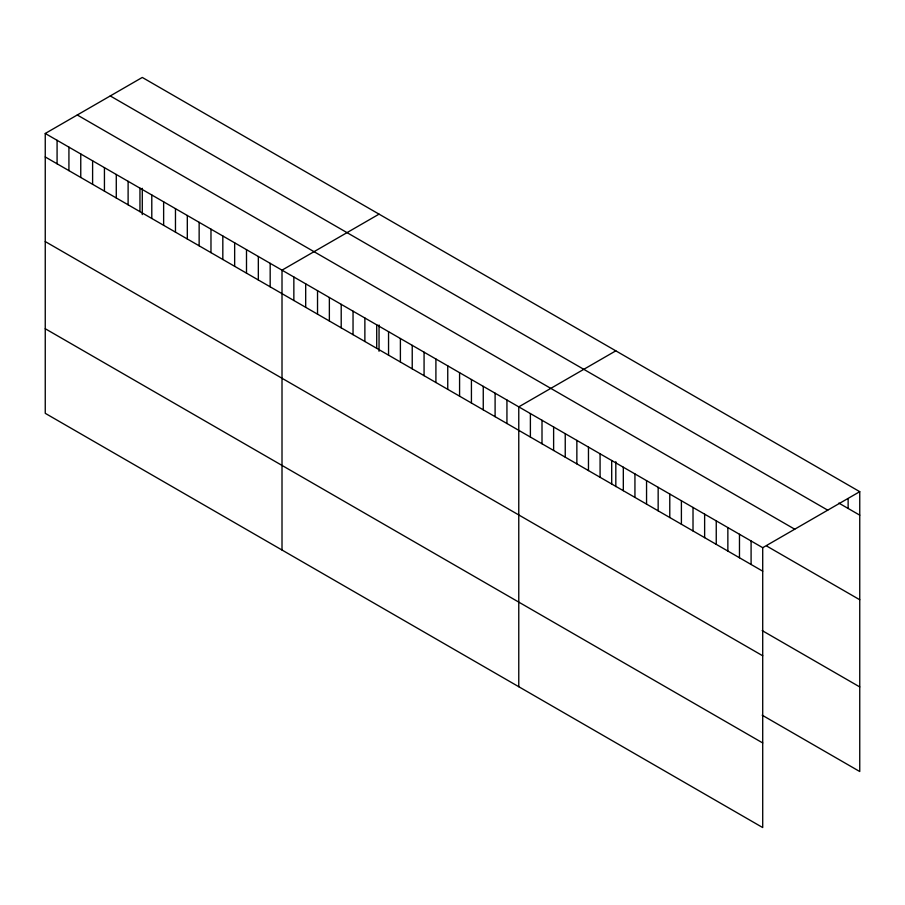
<?xml version="1.0" encoding="UTF-8"?>
<svg xmlns="http://www.w3.org/2000/svg" width="905" height="905" viewBox="0 0 905 905"><rect width="100%" height="100%" fill="white"/><g stroke="black" fill="none" stroke-linecap="round" stroke-linejoin="round"><path stroke-width="1.36" d="M45.25 133.476L762.711 547.695L762.711 827.555L45.25 413.325L45.25 133.476L142.289 77.445L859.75 491.675L859.75 771.524L762.18 715.188M379.048 214.146L282.009 270.165L282.009 550.025M615.819 350.835L518.769 406.865L518.769 686.714M762.711 547.695L859.75 491.675M838.845 503.09L859.75 515.16M110.263 95.941L827.724 510.16M77.276 114.992L794.737 529.21M766.818 546.111L859.75 599.755M45.25 156.961L762.711 571.179M762.18 630.593L859.75 686.929M45.25 241.567L762.711 655.786M45.25 328.73L762.711 742.948M848.132 498.779L848.132 508.452M751.093 540.986L751.093 564.471M739.476 534.278L739.476 557.774M727.858 527.581L727.858 551.066M716.251 520.873L716.251 544.358M704.633 514.164L704.633 537.649M693.015 507.456L693.015 530.941M681.397 500.748L681.397 524.233M669.779 494.04L669.779 517.536M658.161 487.343L658.161 510.827M646.555 480.634L646.555 504.119M634.937 473.926L634.937 497.411M623.319 467.218L623.319 490.702M615.819 461.686L615.819 486.596M611.701 460.509L611.701 483.994M600.083 453.801L600.083 477.297M588.465 447.104L588.465 470.589M576.858 440.396L576.858 463.88M565.24 433.687L565.24 457.172M553.622 426.979L553.622 450.464M542.005 420.271L542.005 443.755M530.387 413.562L530.387 437.058M506.936 400.021L506.936 423.517M495.103 393.189L495.103 416.673M483.259 386.356L483.259 409.841M471.426 379.523L471.426 403.008M459.582 372.69L459.582 396.175M447.749 365.858L447.749 389.342M435.905 359.014L435.905 382.51M424.072 352.181L424.072 375.666M412.228 345.348L412.228 368.833M400.395 338.515L400.395 362M388.55 331.683L388.55 355.167M379.048 324.997L379.048 351.287M376.718 324.85L376.718 348.335M364.873 318.006L364.873 341.502M353.041 311.173L353.041 334.658M341.208 304.34L341.208 327.825M329.363 297.507L329.363 320.992M317.531 290.675L317.531 314.159M305.686 283.842L305.686 307.327M293.853 276.998L293.853 300.494M270.176 263.332L270.176 286.817M258.332 256.5L258.332 279.984M246.499 249.667L246.499 273.152M234.655 242.834L234.655 266.319M222.822 235.99L222.822 259.486M210.978 229.157L210.978 252.642M199.145 222.325L199.145 245.809M187.312 215.492L187.312 238.977M175.468 208.659L175.468 232.144M163.635 201.826L163.635 225.311M151.791 194.982L151.791 218.467M142.289 188.308L142.289 214.587M139.958 188.15L139.958 211.634M128.114 181.317L128.114 204.802M116.281 174.484L116.281 197.969M104.437 167.651L104.437 191.136M92.604 160.819L92.604 184.303M80.76 153.974L80.76 177.459M68.927 147.142L68.927 170.626M57.083 140.309L57.083 163.794"/></g></svg>
